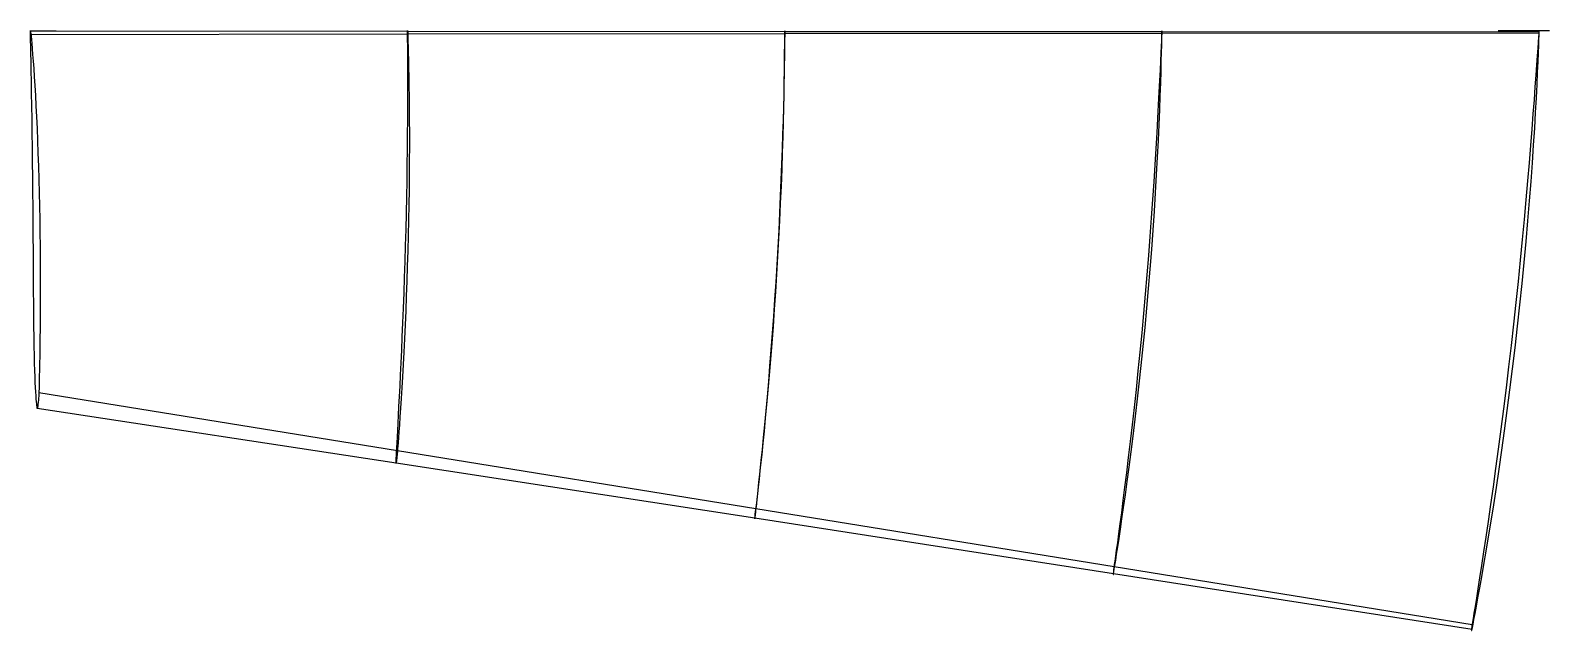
# Model space of a CAD drawing. Extents: x 296 to 414, y -47 to 0.
import ezdxf

# ---------------------------------------------------------------- set-up
doc = ezdxf.new("R2010")
doc.units = 0

msp = doc.modelspace()

# ---------------------------------------------------------------- linework, layer by layer
at = {"layer": '1', "color": 4}
for points in [[(296.001143, -0.266452, 0.029688), (296.000326, -0.230429, 0.009777), (295.999669, -0.195056, -0.00626), (295.999181, -0.160769, -0.018226), (295.998867, -0.127993, -0.025974), (295.998733, -0.097132, -0.029409), (295.99878, -0.068567, -0.02849), (295.999008, -0.042651, -0.023229), (295.999417, -0.019701, -0.013693), (296, 0, 0), (296.000752, 0.016212, 0.01768), (296.001664, 0.028736, 0.039129), (296.002724, 0.037422, 0.064081), (296.003922, 0.042165, 0.092228), (296.00524, 0.042909, 0.123224), (296.006665, 0.039649, 0.156686), (296.008177, 0.032428, 0.192204), (296.009758, 0.021337, 0.229339), (296.011389, 0.006515, 0.267637)], [(325.296398, -0.231225, 2.410059), (325.296103, -0.199101, 2.394061), (325.295871, -0.167642, 2.381408), (325.295705, -0.137284, 2.372276), (325.295607, -0.108447, 2.366789), (325.29558, -0.08153, 2.365024), (325.295625, -0.056906, 2.367004), (325.29574, -0.034914, 2.372701), (325.295926, -0.015858, 2.382036), (325.296181, 0, 2.394879), (325.2965, 0.012441, 2.411053), (325.296881, 0.021296, 2.430333), (325.297317, 0.026443, 2.452454), (325.297805, 0.027815, 2.477108), (325.298335, 0.025392, 2.503956), (325.298902, 0.019213, 2.532627), (325.299498, 0.009362, 2.562726), (325.300113, -0.004021, 2.593838), (325.300739, -0.020751, 2.625533)], [(354.592278, -0.198452, 4.793284), (354.592391, -0.170145, 4.780763), (354.592478, -0.142483, 4.771093), (354.59254, -0.115896, 4.764421), (354.592576, -0.090793, 4.760852), (354.592584, -0.067563, 4.76044), (354.592566, -0.046564, 4.763192), (354.592522, -0.028122, 4.769063), (354.592453, -0.012521, 4.777965), (354.592361, 0, 4.789758), (354.592247, 0.009247, 4.804261), (354.592114, 0.015079, 4.82125), (354.591964, 0.017406, 4.840461), (354.591798, 0.016195, 4.8616), (354.591621, 0.011464, 4.884338), (354.591433, 0.003289, 4.908327), (354.591238, -0.008203, 4.933195), (354.591039, -0.022834, 4.95856), (354.590838, -0.040378, 4.98403)], [(383.888721, -0.167177, 7.179496), (383.889128, -0.142733, 7.170023), (383.889433, -0.11888, 7.162929), (383.889632, -0.096029, 7.158338), (383.889721, -0.074575, 7.156328), (383.889699, -0.054886, 7.156933), (383.889566, -0.037302, 7.160144), (383.889326, -0.022127, 7.165905), (383.888982, -0.009621, 7.174117), (383.888542, 0, 7.184637), (383.888011, 0.006571, 7.197286), (383.887401, 0.00998, 7.211844), (383.886721, 0.010167, 7.228061), (383.885984, 0.007132, 7.245659), (383.885201, 0.000926, 7.264333), (383.884386, -0.008342, 7.283763), (383.883554, -0.020512, 7.303615), (383.882717, -0.035375, 7.323545), (383.881891, -0.052673, 7.343213)], [(413.185605, -0.136332, 9.568878), (413.186193, -0.115949, 9.562036), (413.186617, -0.096066, 9.557117), (413.186868, -0.077064, 9.554215), (413.186942, -0.059309, 9.553387), (413.186836, -0.043143, 9.554649), (413.186554, -0.028876, 9.557975), (413.186102, -0.016783, 9.563303), (413.185487, -0.007095, 9.57053), (413.184722, 0, 9.579516), (413.183822, 0.004367, 9.59009), (413.182804, 0.005923, 9.602048), (413.181688, 0.004637, 9.61516), (413.180496, 0.000535, 9.629175), (413.179249, -0.006305, 9.643822), (413.177972, -0.015749, 9.658822), (413.17669, -0.027617, 9.673885), (413.175426, -0.04168, 9.688722), (413.174205, -0.057668, 9.703049)]]:
    msp.add_polyline3d(points, dxfattribs=at)
at = {"layer": '1', "color": 7}
for points in [[(296, 0, -50), (296, 0, 0), (296.033333, 0, 0.783333), (296.066667, 0, 1.566667), (296.1, 0, 2.35), (296.133333, 0, 3.133333), (296.166667, 0, 3.916667), (296.2, 0, 4.7), (296.233333, 0, 5.483333), (296.266667, 0, 6.266667), (296.3, 0, 7.05), (296.333333, 0, 7.833333), (296.366667, 0, 8.616667), (296.4, 0, 9.4), (296.433333, 0, 10.183333), (296.466667, 0, 10.966667), (296.5, 0, 11.75), (296.533333, 0, 12.533333), (296.566667, 0, 13.316667), (296.6, 0, 14.1), (296.633333, 0, 14.883333), (296.666667, 0, 15.666667), (296.7, 0, 16.45), (296.733333, 0, 17.233333), (296.766667, 0, 18.016667), (296.8, 0, 18.8), (296.833333, 0, 19.583333), (296.866667, 0, 20.366667), (296.9, 0, 21.15), (296.933333, 0, 21.933333), (296.966667, 0, 22.716667), (297, 0, 23.5), (297.033333, 0, 24.283333), (297.066667, 0, 25.066667), (297.1, 0, 25.85), (297.133333, 0, 26.633333), (297.166667, 0, 27.416667), (297.2, 0, 28.2), (297.233333, 0, 28.983333), (297.266667, 0, 29.766667), (297.3, 0, 30.55), (297.333333, 0, 31.333333), (297.366667, 0, 32.116667), (297.4, 0, 32.9), (297.433333, 0, 33.683333), (297.466667, 0, 34.466667), (297.5, 0, 35.25), (297.533333, 0, 36.033333), (297.566667, 0, 36.816667), (297.6, 0, 37.6), (297.633333, 0, 38.383333), (297.666667, 0, 39.166667), (297.7, 0, 39.95), (297.733333, 0, 40.733333), (297.766667, 0, 41.516667), (297.8, 0, 42.3), (297.833333, 0, 43.083333), (297.866667, 0, 43.866667), (297.9, 0, 44.65), (297.933333, 0, 45.433333), (297.966667, 0, 46.216667), (298, 0, 47), (298, 0, 87)], [(296.011389, 0.006515, 0.267637), (325.300739, -0.020751, 2.625533), (354.590838, -0.040378, 4.98403), (383.881891, -0.052673, 7.343213), (413.174205, -0.057668, 9.703049)], [(414, 0, -50), (414, 0, 0), (413.6, 0, 4.7), (413.184722, 0, 9.579516), (413.141261, 0, 10.090184), (413.0978, 0, 10.600853), (413.054339, 0, 11.111521), (413.010878, 0, 11.622189), (412.967416, 0, 12.132857), (412.923955, 0, 12.643525), (412.880494, 0, 13.154193), (412.837033, 0, 13.664861), (412.793572, 0, 14.17553), (412.750111, 0, 14.686198), (412.70665, 0, 15.196866), (412.663189, 0, 15.707534), (412.619727, 0, 16.218202), (412.576266, 0, 16.72887), (412.532805, 0, 17.239538), (412.489344, 0, 17.750207), (412.445883, 0, 18.260875), (412.402422, 0, 18.771543), (412.358961, 0, 19.282211), (412.3155, 0, 19.792879), (412.272039, 0, 20.303547), (412.228577, 0, 20.814215), (412.185116, 0, 21.324884), (412.141655, 0, 21.835552), (412.098194, 0, 22.34622), (412.054733, 0, 22.856888), (412.011272, 0, 23.367556), (411.967811, 0, 23.878224), (411.92435, 0, 24.388892), (411.880888, 0, 24.899561), (411.837427, 0, 25.410229), (411.793966, 0, 25.920897), (411.750505, 0, 26.431565), (411.707044, 0, 26.942233), (411.663583, 0, 27.452901), (411.620122, 0, 27.963569), (411.576661, 0, 28.474237), (411.5332, 0, 28.984906), (411.489738, 0, 29.495574), (411.446277, 0, 30.006242), (411.402816, 0, 30.51691), (411.359355, 0, 31.027578), (411.315894, 0, 31.538246), (411.272433, 0, 32.048914), (411.228972, 0, 32.559583), (411.185511, 0, 33.070251), (411.142049, 0, 33.580919), (411.098588, 0, 34.091587), (411.055127, 0, 34.602255), (411.011666, 0, 35.112923), (410.968205, 0, 35.623591), (410.924744, 0, 36.13426), (410.881283, 0, 36.644928), (410.837822, 0, 37.155596), (410.794361, 0, 37.666264), (410.750899, 0, 38.176932), (410.707438, 0, 38.6876), (410.663977, 0, 39.198268), (410.620516, 0, 39.708937), (410.577055, 0, 40.219605), (410.4, 0, 42.3), (410, 0, 47), (410, 0, 87)], [(296.001143, -0.266452, 0.029688), (325.296398, -0.231225, 2.410059), (354.592278, -0.198452, 4.793284), (383.888721, -0.167177, 7.179496), (413.185605, -0.136332, 9.568878)], [(296.664235, -28.057234, 46.719122), (324.51237, -32.556316, 45.15841), (352.345325, -37.058846, 43.569102), (380.166019, -41.563514, 41.949398), (407.977533, -46.068341, 40.299139)], [(296.524277, -29.29074, 46.234807), (324.401962, -33.532669, 44.606144), (352.270739, -37.803563, 42.992719), (380.129784, -42.106386, 41.391933), (407.9779, -46.442402, 39.799713)]]:
    msp.add_polyline3d(points, dxfattribs=at)
at = {"layer": '1', "color": 3}
for points in [[(296.011389, 0.006515, 0.267637), (296.019508, -0.075505, 0.458663), (296.033268, -0.215291, 0.783627), (296.052483, -0.412212, 1.240091), (296.076852, -0.666621, 1.823652), (296.105833, -0.982914, 2.525403), (296.138674, -1.368438, 3.333141), (296.174884, -1.821718, 4.241442), (296.214173, -2.3349, 5.249324), (296.255726, -2.911406, 6.345743), (296.29877, -3.552052, 7.521415), (296.343029, -4.245869, 8.775938), (296.387281, -5.0017, 10.092818), (296.430971, -5.813318, 11.467252), (296.473988, -6.666527, 12.899873), (296.514664, -7.576721, 14.369081), (296.553763, -8.514954, 15.885594), (296.589533, -9.497898, 17.426977), (296.622688, -10.500882, 18.999835), (296.652481, -11.525072, 20.592437), (296.678773, -12.562806, 22.199011), (296.702032, -13.59931, 23.817967), (296.721177, -14.642855, 25.433145), (296.737544, -15.669603, 27.048097), (296.749432, -16.696922, 28.641707), (296.758995, -17.693752, 30.221155), (296.76389, -18.685443, 31.761734), (296.766805, -19.637635, 33.271897), (296.766021, -20.568426, 34.731839), (296.763073, -21.459228, 36.141362), (296.758327, -22.305651, 37.492882), (296.75069, -23.118658, 38.771925), (296.742807, -23.87091, 39.982528), (296.733171, -24.578039, 41.108905), (296.722676, -25.231318, 42.147143), (296.712838, -25.816726, 43.095853), (296.703097, -26.34045, 43.945391), (296.693047, -26.806801, 44.687821), (296.684152, -27.202748, 45.323088), (296.67674, -27.525993, 45.847308), (296.670894, -27.776367, 46.256563), (296.666706, -27.953525, 46.547887), (296.664235, -28.057234, 46.719122)], [(325.300739, -0.020751, 2.625533), (325.304188, -0.12187, 2.801201), (325.309982, -0.294129, 3.099934), (325.317968, -0.536797, 3.519634), (325.327909, -0.849712, 4.056367), (325.339431, -1.23584, 4.701981), (325.352023, -1.700463, 5.445125), (325.365254, -2.241947, 6.280584), (325.378799, -2.85292, 7.207898), (325.392041, -3.535265, 8.216718), (325.404366, -4.288524, 9.298468), (325.415443, -5.1026, 10.453148), (325.424381, -5.983834, 11.664681), (325.430713, -6.925095, 12.929368), (325.434217, -7.914283, 14.247421), (325.433767, -8.961807, 15.598445), (325.429775, -10.042935, 16.993105), (325.421058, -11.169704, 18.409391), (325.408134, -12.319833, 19.854798), (325.39049, -13.493824, 21.316996), (325.368202, -14.682411, 22.791766), (325.341682, -15.873057, 24.277156), (325.310411, -17.069587, 25.758205), (325.275523, -18.251894, 27.238553), (325.236097, -19.431245, 28.697938), (325.193956, -20.581724, 30.143992), (325.14775, -21.72097, 31.552564), (325.099778, -22.820499, 32.932886), (325.049178, -23.89232, 34.265671), (324.997449, -24.920541, 35.551358), (324.945345, -25.899321, 36.783563), (324.892383, -26.836372, 37.947561), (324.84107, -27.707919, 39.04934), (324.790627, -28.525239, 40.072882), (324.742188, -29.279666, 41.01539), (324.697342, -29.958739, 41.876743), (324.655954, -30.566829, 42.647144), (324.618127, -31.105572, 43.319376), (324.58533, -31.56362, 43.894509), (324.558083, -31.938497, 44.369116), (324.536684, -32.229404, 44.739632), (324.521386, -32.43553, 45.00338), (324.51237, -32.556316, 45.15841)], [(354.590838, -0.040378, 4.98403), (354.589548, -0.159985, 5.144592), (354.587259, -0.363873, 5.417816), (354.583843, -0.651104, 5.801699), (354.579128, -1.021097, 6.292691), (354.572905, -1.475609, 6.88332), (354.564912, -2.018148, 7.563051), (354.554798, -2.646684, 8.327012), (354.542171, -3.354455, 9.174891), (354.526629, -4.141736, 10.097277), (354.507723, -5.007107, 11.086064), (354.485034, -5.941533, 12.14112), (354.458073, -6.947777, 13.248299), (354.426397, -8.01989, 14.402853), (354.389716, -9.145465, 15.606512), (354.347465, -10.331718, 16.839139), (354.299646, -11.557369, 18.11109), (354.24576, -12.829236, 19.402232), (354.185977, -14.12934, 20.718409), (354.120221, -15.453947, 22.050154), (354.0486, -16.795913, 23.391421), (353.971601, -18.141785, 24.742216), (353.88919, -19.493542, 26.087217), (353.802356, -20.83251, 27.431236), (353.710947, -22.165883, 28.754277), (353.616469, -23.470898, 30.064823), (353.51857, -24.759697, 31.338997), (353.419188, -26.007203, 32.587367), (353.318274, -27.221687, 33.790439), (353.217408, -28.387506, 34.950536), (353.117528, -29.499877, 36.060552), (353.01905, -30.560938, 37.108055), (352.924105, -31.551543, 38.099113), (352.832705, -32.479402, 39.017688), (352.746285, -33.334645, 39.863076), (352.66638, -34.1069, 40.635442), (352.593345, -34.798923, 41.324997), (352.527811, -35.409634, 41.925893), (352.471179, -35.929327, 42.439907), (352.424154, -36.35536, 42.864005), (352.387246, -36.686369, 43.195022), (352.360871, -36.921145, 43.430611), (352.345325, -37.058846, 43.569102)], [(383.881891, -0.052673, 7.343213), (383.875743, -0.190814, 7.488838), (383.865168, -0.426272, 7.736619), (383.850064, -0.757968, 8.08474), (383.830321, -1.184949, 8.529971), (383.805906, -1.707962, 9.065423), (383.776819, -2.32893, 9.681423), (383.742781, -3.045089, 10.373835), (383.703347, -3.850426, 11.141968), (383.658323, -4.743797, 11.977337), (383.607439, -5.722579, 12.872673), (383.550221, -6.779002, 13.826906), (383.486503, -7.911899, 14.829192), (383.416001, -9.116745, 15.872663), (383.338243, -10.381046, 16.960382), (383.25331, -11.708152, 18.073884), (383.160792, -13.08083, 19.221289), (383.06083, -14.499982, 20.386616), (382.953377, -15.952739, 21.57135), (382.83862, -17.430232, 22.771409), (382.716895, -18.927746, 23.977313), (382.588635, -20.430328, 25.19208), (382.454415, -21.938805, 26.399269), (382.314994, -23.435108, 27.605391), (382.17108, -24.923561, 28.790162), (382.023795, -26.383029, 29.963646), (381.873888, -27.821592, 31.101857), (381.722823, -29.216564, 32.216826), (381.571484, -30.573263, 33.288695), (381.421421, -31.87553, 34.322455), (381.273843, -33.120511, 35.308533), (381.130001, -34.304116, 36.239336), (380.991614, -35.412269, 37.118784), (380.859605, -36.44888, 37.931813), (380.735561, -37.403097, 38.68014), (380.620968, -38.266494, 39.363429), (380.516721, -39.040544, 39.971711), (380.423924, -39.721339, 40.501639), (380.343845, -40.301063, 40.954795), (380.277373, -40.776888, 41.328467), (380.225225, -41.146882, 41.620017), (380.187971, -41.409462, 41.827473), (380.166019, -41.563514, 41.949398)], [(413.174205, -0.057668, 9.703049), (413.163074, -0.214629, 9.83322), (413.144003, -0.48212, 10.054662), (413.116916, -0.858911, 10.365744), (413.081768, -1.343681, 10.763548), (413.038709, -1.936218, 11.241848), (412.98801, -2.636978, 11.791965), (412.929434, -3.442502, 12.410544), (412.86253, -4.347308, 13.096353), (412.787297, -5.348833, 13.842088), (412.703631, -6.443332, 14.64137), (412.611133, -7.624148, 15.491604), (412.509723, -8.886481, 16.386188), (412.399537, -10.226763, 17.315737), (412.279801, -11.632522, 18.284477), (412.151205, -13.103362, 19.276495), (412.013146, -14.625804, 20.296234), (411.866065, -16.194889, 21.334011), (411.710194, -17.802428, 22.384872), (411.54549, -19.435176, 23.451284), (411.372934, -21.089822, 24.52008), (411.192646, -22.750734, 25.596797), (411.006016, -24.416688, 26.664976), (410.813455, -26.071111, 27.731315), (410.616646, -27.714365, 28.777314), (410.416236, -29.328292, 29.812101), (410.214165, -30.915414, 30.814706), (410.011327, -32.456733, 31.795885), (409.809688, -33.953749, 32.737167), (409.610511, -35.390654, 33.645442), (409.415666, -36.765732, 34.508086), (409.226748, -38.06982, 35.323727), (409.045365, -39.292867, 36.092867), (408.873345, -40.435376, 36.802169), (408.712187, -41.486118, 37.455415), (408.563444, -42.438149, 38.051306), (408.428654, -43.291366, 38.580208), (408.309142, -44.040063, 39.041185), (408.206108, -44.677869, 39.43523), (408.120628, -45.201726, 39.759949), (408.053599, -45.60926, 40.013186), (408.005729, -45.898586, 40.193317), (407.977533, -46.068341, 40.299139)]]:
    msp.add_polyline3d(points, dxfattribs=at)
at = {"layer": '1', "color": 1}
for points in [[(296.524277, -29.29074, 46.234807), (296.519935, -29.249106, 46.037146), (296.512594, -29.177485, 45.700438), (296.502382, -29.075161, 45.226541), (296.489476, -28.941141, 44.618022), (296.474058, -28.774517, 43.87805), (296.456568, -28.572237, 43.011341), (296.438672, -28.32061, 42.027877), (296.420031, -28.02347, 40.931125), (296.400081, -27.686811, 39.724125), (296.380491, -27.296847, 38.419353), (296.362249, -26.845598, 37.027832), (296.343572, -26.350046, 35.549666), (296.32732, -25.78498, 34.005604), (296.312046, -25.164268, 32.398571), (296.297891, -24.487348, 30.738926), (296.28635, -23.740437, 29.044815), (296.274997, -22.947409, 27.315027), (296.266669, -22.080779, 25.57671), (296.258093, -21.17374, 23.823815), (296.251503, -20.20417, 22.081999), (296.244394, -19.199305, 20.34831), (296.23811, -18.14615, 18.644031), (296.231031, -17.064642, 16.970195), (296.22361, -15.952446, 15.341753), (296.215656, -14.814981, 13.768754), (296.206337, -13.667004, 12.254492), (296.196863, -12.497834, 10.819741), (296.185411, -11.33835, 9.455342), (296.173579, -10.173923, 8.184369), (296.15997, -9.034185, 6.996639), (296.145344, -7.918968, 5.903263), (296.130007, -6.835708, 4.908979), (296.113542, -5.806392, 4.005916), (296.096797, -4.832547, 3.201398), (296.080047, -3.926702, 2.492992), (296.063554, -3.103086, 1.875658), (296.048166, -2.36362, 1.353625), (296.03443, -1.715483, 0.925902), (296.022523, -1.173497, 0.58395), (296.012748, -0.748263, 0.3218), (296.005509, -0.444963, 0.137311), (296.001143, -0.266452, 0.029688)], [(324.401962, -33.532669, 44.606144), (324.405557, -33.462239, 44.421061), (324.411707, -33.341685, 44.105891), (324.420421, -33.170751, 43.662516), (324.431708, -32.949062, 43.093546), (324.445547, -32.676438, 42.40219), (324.462061, -32.351292, 41.593206), (324.4823, -31.96351, 40.677192), (324.505792, -31.51636, 39.657719), (324.531715, -31.016326, 38.536947), (324.560997, -30.453634, 37.327771), (324.594028, -29.822918, 36.04138), (324.629013, -29.139469, 34.676552), (324.667703, -28.384334, 33.254772), (324.708493, -27.570825, 31.777398), (324.751093, -26.69959, 30.254557), (324.796053, -25.762139, 28.703499), (324.841206, -24.778749, 27.121923), (324.888064, -23.730155, 25.53608), (324.933922, -22.644057, 23.938754), (324.97988, -21.505483, 22.354301), (325.023871, -20.337398, 20.778875), (325.06642, -19.132153, 19.232103), (325.106191, -17.906644, 17.71451), (325.143159, -16.661959, 16.239041), (325.177073, -15.402894, 14.815715), (325.207146, -14.144321, 13.445731), (325.23409, -12.878534, 12.149353), (325.256669, -11.632197, 10.916556), (325.275866, -10.395148, 9.769174), (325.290889, -9.192157, 8.69716), (325.30226, -8.025154, 7.710244), (325.310329, -6.900574, 6.813425), (325.315029, -5.837733, 5.998506), (325.317072, -4.8388, 5.272576), (325.316869, -3.914765, 4.633363), (325.314847, -3.078033, 4.076069), (325.31175, -2.330718, 3.605063), (325.308138, -1.679568, 3.219248), (325.304388, -1.137083, 2.910695), (325.300917, -0.7122, 2.673999), (325.298146, -0.409416, 2.50735), (325.296398, -0.231225, 2.410059)], [(352.270739, -37.803563, 42.992719), (352.282634, -37.705055, 42.822759), (352.302876, -37.536831, 42.533471), (352.331328, -37.299077, 42.126654), (352.367798, -36.992096, 41.604817), (352.412012, -36.616511, 40.971019), (352.463728, -36.172184, 40.22974), (352.523267, -35.652521, 39.391466), (352.590002, -35.060109, 38.460229), (352.662862, -34.402059, 37.437141), (352.741888, -33.673034, 36.334227), (352.826925, -32.868958, 35.163466), (352.916181, -32.004084, 33.922233), (353.010088, -31.066613, 32.630628), (353.107171, -30.066844, 31.290731), (353.206492, -29.008988, 29.910308), (353.307849, -27.887219, 28.506812), (353.40924, -26.720409, 27.076018), (353.511, -25.494897, 25.643767), (353.610926, -24.234946, 24.201378), (353.70911, -22.930626, 22.772336), (353.803847, -21.602561, 21.35137), (353.894988, -20.246077, 19.957644), (353.981345, -18.87759, 18.589749), (354.062611, -17.498461, 17.26109), (354.138251, -16.116611, 15.978456), (354.207738, -14.743527, 14.744598), (354.271143, -13.376486, 13.576926), (354.327866, -12.037475, 12.466191), (354.378257, -10.720191, 11.432924), (354.422063, -9.446504, 10.466453), (354.459633, -8.218225, 9.577244), (354.491261, -7.043075, 8.768563), (354.517266, -5.936826, 8.033557), (354.538202, -4.902687, 7.378681), (354.554605, -3.950616, 6.801714), (354.567077, -3.091317, 6.298442), (354.576244, -2.327409, 5.873095), (354.582699, -1.665126, 5.52469), (354.587037, -1.115077, 5.24593), (354.589804, -0.684885, 5.031958), (354.591443, -0.37854, 4.881243), (354.592278, -0.198452, 4.793284)], [(380.129784, -42.106386, 41.391933), (380.150046, -41.981316, 41.239488), (380.184487, -41.767979, 40.979997), (380.232816, -41.467023, 40.615103), (380.294625, -41.079343, 40.147129), (380.369384, -40.606246, 39.578912), (380.456479, -40.048912, 38.914339), (380.555458, -39.404287, 38.162691), (380.665476, -38.674038, 37.329298), (380.785265, -37.866013, 36.413792), (380.914018, -36.978987, 35.426263), (381.050898, -36.010131, 34.379597), (381.194242, -34.972193, 33.270545), (381.343185, -33.860787, 32.115357), (381.496312, -32.682307, 30.919226), (381.652156, -31.445169, 29.685697), (381.809697, -30.145273, 28.433097), (381.967197, -28.800701, 27.155047), (382.123774, -27.402229, 25.877087), (382.277775, -25.972008, 24.588694), (382.428282, -24.503548, 23.313242), (382.573989, -23.016294, 22.043545), (382.714017, -21.507705, 20.798915), (382.847415, -19.994452, 19.575354), (382.97345, -18.477644, 18.387905), (383.091492, -16.968745, 17.238642), (383.201053, -15.47508, 16.134529), (383.301698, -13.999883, 15.087548), (383.39335, -12.559949, 14.091633), (383.475729, -11.153635, 13.164224), (383.549147, -9.799451, 12.295558), (383.613645, -8.499539, 11.496774), (383.669576, -7.263379, 10.768444), (383.717535, -6.103075, 10.106533), (383.757938, -5.023306, 9.516145), (383.791446, -4.032978, 8.995555), (383.818824, -3.141485, 8.541201), (383.840589, -2.352272, 8.156704), (383.857366, -1.670895, 7.841639), (383.869979, -1.106407, 7.589436), (383.879117, -0.665433, 7.39572), (383.885255, -0.351605, 7.259203), (383.888721, -0.167177, 7.179496)], [(407.9779, -46.442402, 39.799713), (408.006311, -46.292804, 39.666507), (408.054594, -46.037743, 39.439714), (408.122302, -45.678278, 39.120778), (408.208822, -45.215844, 38.711698), (408.313372, -44.652363, 38.214948), (408.435011, -43.990037, 37.63373), (408.572618, -43.228716, 36.97555), (408.724925, -42.369878, 36.246835), (408.890617, -41.421547, 35.446107), (409.0682, -40.385842, 34.580941), (409.255983, -39.261513, 33.664638), (409.452444, -38.059931, 32.693946), (409.655797, -36.782777, 31.679934), (409.864215, -35.433451, 30.632196), (410.076128, -34.023584, 29.549391), (410.289475, -32.551457, 28.449926), (410.502936, -31.033334, 27.326994), (410.714341, -29.465608, 26.203087), (410.922663, -27.866736, 25.068966), (411.125883, -26.234974, 23.94541), (411.323189, -24.587482, 22.825424), (411.512834, -22.924791, 21.727002), (411.694279, -21.262988, 20.644713), (411.866072, -19.603863, 19.5948), (412.027884, -17.961536, 18.574436), (412.178706, -16.3401, 17.59602), (412.318089, -14.748502, 16.664089), (412.446065, -13.198613, 15.777974), (412.561924, -11.693377, 14.950633), (412.666454, -10.248306, 14.174151), (412.759236, -8.86622, 13.46022), (412.840916, -7.558131, 12.806368), (412.912087, -6.333013, 12.212355), (412.973139, -5.19709, 11.68139), (413.024825, -4.158518, 11.212329), (413.068041, -3.225585, 10.802542), (413.103234, -2.402533, 10.454909), (413.131025, -1.694441, 10.169627), (413.152469, -1.109069, 9.941001), (413.168401, -0.652219, 9.765235), (413.179335, -0.327259, 9.641287), (413.185605, -0.136332, 9.568878)]]:
    msp.add_polyline3d(points, dxfattribs=at)
at = {"layer": '1', "color": 2}
for points in [[(296.664235, -28.057234, 46.719122), (296.662104, -28.118165, 46.804229), (296.658337, -28.191494, 46.878916), (296.653016, -28.275467, 46.941397), (296.646259, -28.368076, 46.990175), (296.638222, -28.467097, 47.024075), (296.629093, -28.570152, 47.042272), (296.619086, -28.674756, 47.044309), (296.608443, -28.778382, 47.030114), (296.597423, -28.87852, 47), (296.586295, -28.972738, 46.954664), (296.575338, -29.058741, 46.89517), (296.564823, -29.134428, 46.822929), (296.555016, -29.197947, 46.739664), (296.546163, -29.247738, 46.647376), (296.538488, -29.282578, 46.548292), (296.532184, -29.301605, 46.444814), (296.527408, -29.30435, 46.339462), (296.524277, -29.29074, 46.234807)], [(324.51237, -32.556316, 45.15841), (324.507624, -32.616654, 45.224486), (324.501696, -32.686574, 45.280241), (324.494727, -32.764354, 45.3243), (324.486885, -32.848073, 45.355579), (324.478358, -32.935663, 45.373301), (324.469356, -33.024955, 45.377024), (324.460101, -33.113735, 45.366645), (324.450825, -33.199795, 45.342409), (324.441761, -33.280991, 45.304901), (324.43314, -33.355293, 45.255035), (324.425182, -33.420842, 45.194032), (324.418093, -33.475991, 45.123392), (324.412055, -33.519351, 45.044859), (324.407226, -33.549828, 44.960377), (324.403731, -33.56665, 44.872046), (324.40166, -33.569388, 44.782066), (324.401065, -33.557966, 44.692686), (324.401962, -33.532669, 44.606144)], [(352.345325, -37.058846, 43.569102), (352.33888, -37.116396, 43.618413), (352.331753, -37.181045, 43.657855), (352.324123, -37.251147, 43.686425), (352.316182, -37.324917, 43.703395), (352.30813, -37.400475, 43.708333), (352.300173, -37.475892, 43.701112), (352.292514, -37.549241, 43.681911), (352.285351, -37.618642, 43.651215), (352.278872, -37.682314, 43.609802), (352.273247, -37.73862, 43.558723), (352.268624, -37.786109, 43.499274), (352.265128, -37.823554, 43.432972), (352.262851, -37.849984, 43.361506), (352.261857, -37.864712, 43.286703), (352.262174, -37.867351, 43.210478), (352.263793, -37.857827, 43.134787), (352.266674, -37.836382, 43.061573), (352.270739, -37.803563, 42.992719)], [(380.166019, -41.563514, 41.949398), (380.158793, -41.616064, 41.984429), (380.151394, -41.673603, 42.010415), (380.144014, -41.734619, 42.026671), (380.136848, -41.797506, 42.032771), (380.130082, -41.86061, 42.028555), (380.123895, -41.922268, 42.014134), (380.118452, -41.980855, 41.989887), (380.113897, -42.034823, 41.95645), (380.110355, -42.082746, 41.914704), (380.107922, -42.123354, 41.865745), (380.106665, -42.15557, 41.810862), (380.106621, -42.178537, 41.751501), (380.107793, -42.191641, 41.689226), (380.110152, -42.194532, 41.62568), (380.113637, -42.187126, 41.56254), (380.118155, -42.169617, 41.501475), (380.123586, -42.142464, 41.4441), (380.129784, -42.106386, 41.391933)], [(407.977533, -46.068341, 40.299139), (407.970396, -46.113821, 40.322485), (407.963555, -46.16258, 40.337975), (407.957195, -46.213294, 40.345189), (407.951489, -46.264586, 40.343931), (407.946592, -46.315063, 40.334236), (407.942637, -46.363352, 40.316368), (407.939733, -46.408142, 40.290812), (407.937961, -46.448212, 40.258262), (407.93737, -46.482471, 40.219605), (407.937979, -46.509985, 40.175889), (407.939772, -46.530003, 40.128304), (407.942703, -46.541976, 40.078143), (407.946693, -46.545575, 40.026771), (407.951634, -46.540698, 39.975585), (407.957391, -46.527477, 39.925978), (407.963807, -46.50627, 39.879302), (407.970707, -46.477651, 39.836828), (407.9779, -46.442402, 39.799713)]]:
    msp.add_polyline3d(points, dxfattribs=at)

doc.saveas('drawing.dxf')
